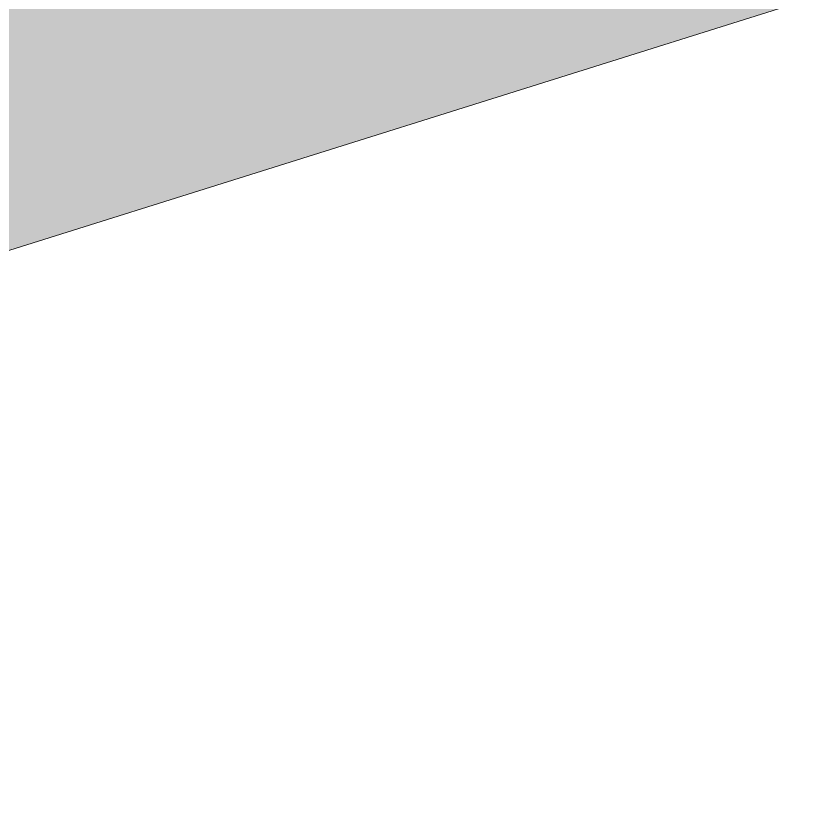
# Model space of a CAD drawing. Header units: metres. Extents: x -111189 to -108577, y -72951 to -72647.
# Drawn here: x -111165.867 to -111163.936, y -72950.594 to -72948.644 of the extents above; entities that cross this region are included whole.
import ezdxf

# ---------------------------------------------------------------- set-up
doc = ezdxf.new("R2010")
doc.units = ezdxf.units.M
doc.header["$MEASUREMENT"] = 0
doc.layers.add('02 - ESTRADAS', color=7, linetype='Continuous')
doc.layers.add('Planta Piso -1_1_01 - TERRENO PROPOSTO', color=7, linetype='Continuous')

# ---------------------------------------------------------------- blocks, each defined once
blk = doc.blocks.new('Malha_7_1', base_point=(-111182.45, -72914.5203))
at = {"layer": '02 - ESTRADAS', "linetype": 'Continuous', "lineweight": 0}
blk.add_hatch(color=59, dxfattribs=at).paths.add_polyline_path([(-111182.45, -72914.5203), (-111188.8126, -72916.4733), (-111186.8713, -72920.0457), (-111184.43, -72924.5384), (-111179.542, -72933.5337), (-111178.9858, -72934.5573), (-111177.1266, -72937.9788), (-111170.2715, -72950.5942), (-111163.9365, -72948.6033), (-111171.3979, -72934.867), (-111173.1932, -72931.5618), (-111177.5277, -72923.5822), (-111178.6992, -72921.4255), (-111179.283, -72920.3506), (-111181.1398, -72916.9324)])
at = {"layer": '02 - ESTRADAS', "color": 7, "linetype": 'Continuous', "lineweight": 13, "flags": 128}
blk.add_lwpolyline([(-111182.45, -72914.5203), (-111181.1398, -72916.9324), (-111179.283, -72920.3506), (-111178.6992, -72921.4255), (-111177.5277, -72923.5822), (-111173.1932, -72931.5618), (-111171.3979, -72934.867), (-111163.9365, -72948.6033), (-111170.2715, -72950.5942), (-111177.1266, -72937.9788), (-111178.9858, -72934.5573), (-111179.542, -72933.5337), (-111184.43, -72924.5384), (-111186.8713, -72920.0457), (-111188.8126, -72916.4733)], close=True, dxfattribs=at)

msp = doc.modelspace()

# ---------------------------------------------------------------- block references
at = {"layer": 'Planta Piso -1_1_01 - TERRENO PROPOSTO', "color": 252, "linetype": 'Continuous', "lineweight": 0, "true_color": 0x939598, "transparency": 33554539}
msp.add_blockref('Malha_7_1', (-111182.45, -72914.5203), dxfattribs=at)

doc.saveas('drawing.dxf')
